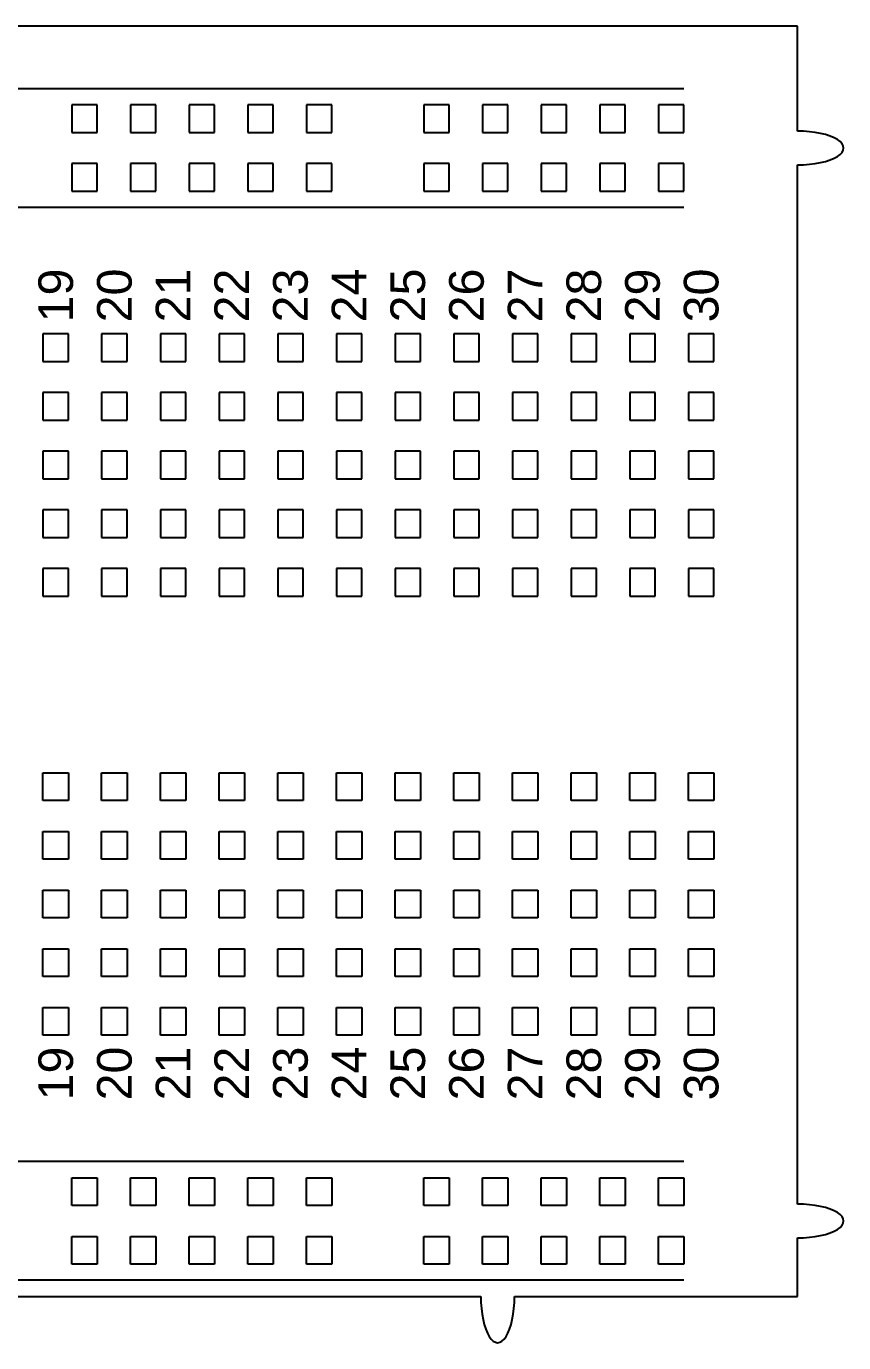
# Model space of a CAD drawing. Header units: millimetres. Extents: x -42 to 42, y 0 to 57.
# Drawn here: x 6.6 to 42, y 0 to 57 of the extents above; entities that cross this region are included whole.
import ezdxf
from ezdxf.enums import TextEntityAlignment as Align

# ---------------------------------------------------------------- set-up
doc = ezdxf.new("R2010")
doc.units = ezdxf.units.MM
doc.layers.get('0').update_dxf_attribs({"lineweight": 25})
doc.layers.add('ProtoboardLabels', color=178, linetype='Continuous', lineweight=25, true_color=0x000000)
doc.styles.add('textstyle39', font='')
doc.styles.add('textstyle40', font='')
doc.styles.add('textstyle41', font='')
doc.styles.add('textstyle42', font='')
doc.styles.add('textstyle43', font='')
doc.styles.add('textstyle44', font='')
doc.styles.add('textstyle45', font='')
doc.styles.add('textstyle46', font='')
doc.styles.add('textstyle47', font='')
doc.styles.add('textstyle48', font='')
doc.styles.add('textstyle49', font='')
doc.styles.add('textstyle50', font='')
doc.styles.add('textstyle51', font='')
doc.styles.add('textstyle52', font='')
doc.styles.add('textstyle53', font='')
doc.styles.add('textstyle54', font='')
doc.styles.add('textstyle55', font='')
doc.styles.add('textstyle57', font='')
doc.styles.add('textstyle58', font='')
doc.styles.add('textstyle59', font='')
doc.styles.add('textstyle60', font='')
doc.styles.add('textstyle61', font='')
doc.styles.add('textstyle62', font='')
doc.styles.add('textstyle64', font='')
doc.styles.get('textstyle39').set_extended_font_data('Liberation Sans')
doc.styles.get('textstyle40').set_extended_font_data('Liberation Sans')
doc.styles.get('textstyle41').set_extended_font_data('Liberation Sans')
doc.styles.get('textstyle42').set_extended_font_data('Liberation Sans')
doc.styles.get('textstyle43').set_extended_font_data('Liberation Sans')
doc.styles.get('textstyle44').set_extended_font_data('Liberation Sans')
doc.styles.get('textstyle45').set_extended_font_data('Liberation Sans')
doc.styles.get('textstyle46').set_extended_font_data('Liberation Sans')
doc.styles.get('textstyle47').set_extended_font_data('Liberation Sans')
doc.styles.get('textstyle48').set_extended_font_data('Liberation Sans')
doc.styles.get('textstyle49').set_extended_font_data('Liberation Sans')
doc.styles.get('textstyle50').set_extended_font_data('Liberation Sans')
doc.styles.get('textstyle51').set_extended_font_data('Liberation Sans')
doc.styles.get('textstyle52').set_extended_font_data('Liberation Sans')
doc.styles.get('textstyle53').set_extended_font_data('Liberation Sans')
doc.styles.get('textstyle54').set_extended_font_data('Liberation Sans')
doc.styles.get('textstyle55').set_extended_font_data('Liberation Sans')
doc.styles.get('textstyle57').set_extended_font_data('Liberation Sans')
doc.styles.get('textstyle58').set_extended_font_data('Liberation Sans')
doc.styles.get('textstyle59').set_extended_font_data('Liberation Sans')
doc.styles.get('textstyle60').set_extended_font_data('Liberation Sans')
doc.styles.get('textstyle61').set_extended_font_data('Liberation Sans')
doc.styles.get('textstyle62').set_extended_font_data('Liberation Sans')
doc.styles.get('textstyle64').set_extended_font_data('Liberation Sans')

msp = doc.modelspace()

# ---------------------------------------------------------------- linework, layer by layer
for p, q in [((40, 57), (-42, 57)), ((40, 52.46), (40, 57)), ((9.69, 53.6), (8.59, 53.6)), ((8.59, 53.6), (8.59, 52.4)), ((9.69, 52.4), (9.69, 53.6)), ((12.23, 53.6), (11.13, 53.6)), ((11.13, 53.6), (11.13, 52.4)), ((12.23, 52.4), (12.23, 53.6)), ((14.77, 53.6), (13.67, 53.6)), ((13.67, 53.6), (13.67, 52.4)), ((14.77, 52.4), (14.77, 53.6)), ((17.31, 53.6), (16.21, 53.6)), ((16.21, 53.6), (16.21, 52.4)), ((17.31, 52.4), (17.31, 53.6)), ((19.85, 53.6), (18.75, 53.6)), ((18.75, 53.6), (18.75, 52.4)), ((19.85, 52.4), (19.85, 53.6)), ((24.92, 53.6), (23.82, 53.6)), ((23.82, 53.6), (23.82, 52.4)), ((24.92, 52.4), (24.92, 53.6)), ((27.46, 53.6), (26.36, 53.6)), ((26.36, 53.6), (26.36, 52.4)), ((27.46, 52.4), (27.46, 53.6)), ((30, 53.6), (28.9, 53.6)), ((28.9, 53.6), (28.9, 52.4)), ((30, 52.4), (30, 53.6)), ((32.54, 53.6), (31.44, 53.6)), ((31.44, 53.6), (31.44, 52.4)), ((32.54, 52.4), (32.54, 53.6)), ((35.08, 53.6), (33.98, 53.6)), ((33.98, 53.6), (33.98, 52.4)), ((35.08, 52.4), (35.08, 53.6)), ((8.59, 52.4), (9.69, 52.4)), ((11.13, 52.4), (12.23, 52.4)), ((13.67, 52.4), (14.77, 52.4)), ((16.21, 52.4), (17.31, 52.4)), ((18.75, 52.4), (19.85, 52.4)), ((23.82, 52.4), (24.92, 52.4)), ((26.36, 52.4), (27.46, 52.4)), ((28.9, 52.4), (30, 52.4)), ((31.44, 52.4), (32.54, 52.4)), ((33.98, 52.4), (35.08, 52.4)), ((9.69, 51.06), (8.59, 51.06)), ((8.59, 51.06), (8.59, 49.86)), ((9.69, 49.86), (9.69, 51.06)), ((12.23, 51.06), (11.13, 51.06)), ((11.13, 51.06), (11.13, 49.86)), ((12.23, 49.86), (12.23, 51.06)), ((14.77, 51.06), (13.67, 51.06)), ((13.67, 51.06), (13.67, 49.86)), ((14.77, 49.86), (14.77, 51.06)), ((17.31, 51.06), (16.21, 51.06)), ((16.21, 51.06), (16.21, 49.86)), ((17.31, 49.86), (17.31, 51.06)), ((19.85, 51.06), (18.75, 51.06)), ((18.75, 51.06), (18.75, 49.86)), ((19.85, 49.86), (19.85, 51.06)), ((24.92, 51.06), (23.82, 51.06)), ((23.82, 51.06), (23.82, 49.86)), ((24.92, 49.86), (24.92, 51.06)), ((27.46, 51.06), (26.36, 51.06)), ((26.36, 51.06), (26.36, 49.86)), ((27.46, 49.86), (27.46, 51.06)), ((30, 51.06), (28.9, 51.06)), ((28.9, 51.06), (28.9, 49.86)), ((30, 49.86), (30, 51.06)), ((32.54, 51.06), (31.44, 51.06)), ((31.44, 51.06), (31.44, 49.86)), ((32.54, 49.86), (32.54, 51.06)), ((35.08, 51.06), (33.98, 51.06)), ((33.98, 51.06), (33.98, 49.86)), ((35.08, 49.86), (35.08, 51.06)), ((40, 6), (40, 51)), ((8.59, 49.86), (9.69, 49.86)), ((11.13, 49.86), (12.23, 49.86)), ((13.67, 49.86), (14.77, 49.86)), ((16.21, 49.86), (17.31, 49.86)), ((18.75, 49.86), (19.85, 49.86)), ((23.82, 49.86), (24.92, 49.86)), ((26.36, 49.86), (27.46, 49.86)), ((28.9, 49.86), (30, 49.86)), ((31.44, 49.86), (32.54, 49.86)), ((33.98, 49.86), (35.08, 49.86)), ((8.44, 43.68), (7.34, 43.68)), ((7.34, 43.68), (7.34, 42.48)), ((8.44, 42.48), (8.44, 43.68)), ((10.98, 43.68), (9.88, 43.68)), ((9.88, 43.68), (9.88, 42.48)), ((10.98, 42.48), (10.98, 43.68)), ((13.52, 43.68), (12.42, 43.68)), ((12.42, 43.68), (12.42, 42.48)), ((13.52, 42.48), (13.52, 43.68)), ((16.06, 43.68), (14.96, 43.68)), ((14.96, 43.68), (14.96, 42.48)), ((16.06, 42.48), (16.06, 43.68)), ((18.6, 43.68), (17.5, 43.68)), ((17.5, 43.68), (17.5, 42.48)), ((18.6, 42.48), (18.6, 43.68)), ((21.14, 43.68), (20.04, 43.68)), ((20.04, 43.68), (20.04, 42.48)), ((21.14, 42.48), (21.14, 43.68)), ((23.68, 43.68), (22.58, 43.68)), ((22.58, 43.68), (22.58, 42.48)), ((23.68, 42.48), (23.68, 43.68)), ((26.22, 43.68), (25.12, 43.68)), ((25.12, 43.68), (25.12, 42.48)), ((26.22, 42.48), (26.22, 43.68)), ((28.76, 43.68), (27.66, 43.68)), ((27.66, 43.68), (27.66, 42.48)), ((28.76, 42.48), (28.76, 43.68)), ((31.3, 43.68), (30.2, 43.68)), ((30.2, 43.68), (30.2, 42.48)), ((31.3, 42.48), (31.3, 43.68)), ((33.84, 43.68), (32.74, 43.68)), ((32.74, 43.68), (32.74, 42.48)), ((33.84, 42.48), (33.84, 43.68)), ((36.38, 43.68), (35.28, 43.68)), ((35.28, 43.68), (35.28, 42.48)), ((36.38, 42.48), (36.38, 43.68)), ((7.34, 42.48), (8.44, 42.48)), ((9.88, 42.48), (10.98, 42.48)), ((12.42, 42.48), (13.52, 42.48)), ((14.96, 42.48), (16.06, 42.48)), ((17.5, 42.48), (18.6, 42.48)), ((20.04, 42.48), (21.14, 42.48)), ((22.58, 42.48), (23.68, 42.48)), ((25.12, 42.48), (26.22, 42.48)), ((27.66, 42.48), (28.76, 42.48)), ((30.2, 42.48), (31.3, 42.48)), ((32.74, 42.48), (33.84, 42.48)), ((35.28, 42.48), (36.38, 42.48)), ((8.44, 41.14), (7.34, 41.14)), ((7.34, 41.14), (7.34, 39.94)), ((8.44, 39.94), (8.44, 41.14)), ((10.98, 41.14), (9.88, 41.14)), ((9.88, 41.14), (9.88, 39.94)), ((10.98, 39.94), (10.98, 41.14)), ((13.52, 41.14), (12.42, 41.14)), ((12.42, 41.14), (12.42, 39.94)), ((13.52, 39.94), (13.52, 41.14)), ((16.06, 41.14), (14.96, 41.14)), ((14.96, 41.14), (14.96, 39.94)), ((16.06, 39.94), (16.06, 41.14)), ((18.6, 41.14), (17.5, 41.14)), ((17.5, 41.14), (17.5, 39.94)), ((18.6, 39.94), (18.6, 41.14)), ((21.14, 41.14), (20.04, 41.14)), ((20.04, 41.14), (20.04, 39.94)), ((21.14, 39.94), (21.14, 41.14)), ((23.68, 41.14), (22.58, 41.14)), ((22.58, 41.14), (22.58, 39.94)), ((23.68, 39.94), (23.68, 41.14)), ((26.22, 41.14), (25.12, 41.14)), ((25.12, 41.14), (25.12, 39.94)), ((26.22, 39.94), (26.22, 41.14)), ((28.76, 41.14), (27.66, 41.14)), ((27.66, 41.14), (27.66, 39.94)), ((28.76, 39.94), (28.76, 41.14)), ((31.3, 41.14), (30.2, 41.14)), ((30.2, 41.14), (30.2, 39.94)), ((31.3, 39.94), (31.3, 41.14)), ((33.84, 41.14), (32.74, 41.14)), ((32.74, 41.14), (32.74, 39.94)), ((33.84, 39.94), (33.84, 41.14)), ((36.38, 41.14), (35.28, 41.14)), ((35.28, 41.14), (35.28, 39.94)), ((36.38, 39.94), (36.38, 41.14)), ((7.34, 39.94), (8.44, 39.94)), ((9.88, 39.94), (10.98, 39.94)), ((12.42, 39.94), (13.52, 39.94)), ((14.96, 39.94), (16.06, 39.94)), ((17.5, 39.94), (18.6, 39.94)), ((20.04, 39.94), (21.14, 39.94)), ((22.58, 39.94), (23.68, 39.94)), ((25.12, 39.94), (26.22, 39.94)), ((27.66, 39.94), (28.76, 39.94)), ((30.2, 39.94), (31.3, 39.94)), ((32.74, 39.94), (33.84, 39.94)), ((35.28, 39.94), (36.38, 39.94)), ((8.44, 38.6), (7.34, 38.6)), ((7.34, 38.6), (7.34, 37.4)), ((8.44, 37.4), (8.44, 38.6)), ((10.98, 38.6), (9.88, 38.6)), ((9.88, 38.6), (9.88, 37.4)), ((10.98, 37.4), (10.98, 38.6)), ((13.52, 38.6), (12.42, 38.6)), ((12.42, 38.6), (12.42, 37.4)), ((13.52, 37.4), (13.52, 38.6)), ((16.06, 38.6), (14.96, 38.6)), ((14.96, 38.6), (14.96, 37.4)), ((16.06, 37.4), (16.06, 38.6)), ((18.6, 38.6), (17.5, 38.6)), ((17.5, 38.6), (17.5, 37.4)), ((18.6, 37.4), (18.6, 38.6)), ((21.14, 38.6), (20.04, 38.6)), ((20.04, 38.6), (20.04, 37.4)), ((21.14, 37.4), (21.14, 38.6)), ((23.68, 38.6), (22.58, 38.6)), ((22.58, 38.6), (22.58, 37.4)), ((23.68, 37.4), (23.68, 38.6)), ((26.22, 38.6), (25.12, 38.6)), ((25.12, 38.6), (25.12, 37.4)), ((26.22, 37.4), (26.22, 38.6)), ((28.76, 38.6), (27.66, 38.6)), ((27.66, 38.6), (27.66, 37.4)), ((28.76, 37.4), (28.76, 38.6)), ((31.3, 38.6), (30.2, 38.6)), ((30.2, 38.6), (30.2, 37.4)), ((31.3, 37.4), (31.3, 38.6)), ((33.84, 38.6), (32.74, 38.6)), ((32.74, 38.6), (32.74, 37.4)), ((33.84, 37.4), (33.84, 38.6)), ((36.38, 38.6), (35.28, 38.6)), ((35.28, 38.6), (35.28, 37.4)), ((36.38, 37.4), (36.38, 38.6)), ((7.34, 37.4), (8.44, 37.4)), ((9.88, 37.4), (10.98, 37.4)), ((12.42, 37.4), (13.52, 37.4)), ((14.96, 37.4), (16.06, 37.4)), ((17.5, 37.4), (18.6, 37.4)), ((20.04, 37.4), (21.14, 37.4)), ((22.58, 37.4), (23.68, 37.4)), ((25.12, 37.4), (26.22, 37.4)), ((27.66, 37.4), (28.76, 37.4)), ((30.2, 37.4), (31.3, 37.4)), ((32.74, 37.4), (33.84, 37.4)), ((35.28, 37.4), (36.38, 37.4)), ((8.44, 36.06), (7.34, 36.06)), ((7.34, 36.06), (7.34, 34.86)), ((8.44, 34.86), (8.44, 36.06)), ((10.98, 36.06), (9.88, 36.06)), ((9.88, 36.06), (9.88, 34.86)), ((10.98, 34.86), (10.98, 36.06)), ((13.52, 36.06), (12.42, 36.06)), ((12.42, 36.06), (12.42, 34.86)), ((13.52, 34.86), (13.52, 36.06)), ((16.06, 36.06), (14.96, 36.06)), ((14.96, 36.06), (14.96, 34.86)), ((16.06, 34.86), (16.06, 36.06)), ((18.6, 36.06), (17.5, 36.06)), ((17.5, 36.06), (17.5, 34.86)), ((18.6, 34.86), (18.6, 36.06)), ((21.14, 36.06), (20.04, 36.06)), ((20.04, 36.06), (20.04, 34.86)), ((21.14, 34.86), (21.14, 36.06)), ((23.68, 36.06), (22.58, 36.06)), ((22.58, 36.06), (22.58, 34.86)), ((23.68, 34.86), (23.68, 36.06)), ((26.22, 36.06), (25.12, 36.06)), ((25.12, 36.06), (25.12, 34.86)), ((26.22, 34.86), (26.22, 36.06)), ((28.76, 36.06), (27.66, 36.06)), ((27.66, 36.06), (27.66, 34.86)), ((28.76, 34.86), (28.76, 36.06)), ((31.3, 36.06), (30.2, 36.06)), ((30.2, 36.06), (30.2, 34.86)), ((31.3, 34.86), (31.3, 36.06)), ((33.84, 36.06), (32.74, 36.06)), ((32.74, 36.06), (32.74, 34.86)), ((33.84, 34.86), (33.84, 36.06)), ((36.38, 36.06), (35.28, 36.06)), ((35.28, 36.06), (35.28, 34.86)), ((36.38, 34.86), (36.38, 36.06)), ((7.34, 34.86), (8.44, 34.86)), ((9.88, 34.86), (10.98, 34.86)), ((12.42, 34.86), (13.52, 34.86)), ((14.96, 34.86), (16.06, 34.86)), ((17.5, 34.86), (18.6, 34.86)), ((20.04, 34.86), (21.14, 34.86)), ((22.58, 34.86), (23.68, 34.86)), ((25.12, 34.86), (26.22, 34.86)), ((27.66, 34.86), (28.76, 34.86)), ((30.2, 34.86), (31.3, 34.86)), ((32.74, 34.86), (33.84, 34.86)), ((35.28, 34.86), (36.38, 34.86)), ((8.44, 33.52), (7.34, 33.52)), ((7.34, 33.52), (7.34, 32.32)), ((8.44, 32.32), (8.44, 33.52)), ((10.98, 33.52), (9.88, 33.52)), ((9.88, 33.52), (9.88, 32.32)), ((10.98, 32.32), (10.98, 33.52)), ((13.52, 33.52), (12.42, 33.52)), ((12.42, 33.52), (12.42, 32.32)), ((13.52, 32.32), (13.52, 33.52)), ((16.06, 33.52), (14.96, 33.52)), ((14.96, 33.52), (14.96, 32.32)), ((16.06, 32.32), (16.06, 33.52)), ((18.6, 33.52), (17.5, 33.52)), ((17.5, 33.52), (17.5, 32.32)), ((18.6, 32.32), (18.6, 33.52)), ((21.14, 33.52), (20.04, 33.52)), ((20.04, 33.52), (20.04, 32.32)), ((21.14, 32.32), (21.14, 33.52)), ((23.68, 33.52), (22.58, 33.52)), ((22.58, 33.52), (22.58, 32.32)), ((23.68, 32.32), (23.68, 33.52)), ((26.22, 33.52), (25.12, 33.52)), ((25.12, 33.52), (25.12, 32.32)), ((26.22, 32.32), (26.22, 33.52)), ((28.76, 33.52), (27.66, 33.52)), ((27.66, 33.52), (27.66, 32.32)), ((28.76, 32.32), (28.76, 33.52)), ((31.3, 33.52), (30.2, 33.52)), ((30.2, 33.52), (30.2, 32.32)), ((31.3, 32.32), (31.3, 33.52)), ((33.84, 33.52), (32.74, 33.52)), ((32.74, 33.52), (32.74, 32.32)), ((33.84, 32.32), (33.84, 33.52)), ((36.38, 33.52), (35.28, 33.52)), ((35.28, 33.52), (35.28, 32.32)), ((36.38, 32.32), (36.38, 33.52)), ((7.34, 32.32), (8.44, 32.32)), ((9.88, 32.32), (10.98, 32.32)), ((12.42, 32.32), (13.52, 32.32)), ((14.96, 32.32), (16.06, 32.32)), ((17.5, 32.32), (18.6, 32.32)), ((20.04, 32.32), (21.14, 32.32)), ((22.58, 32.32), (23.68, 32.32)), ((25.12, 32.32), (26.22, 32.32)), ((27.66, 32.32), (28.76, 32.32)), ((30.2, 32.32), (31.3, 32.32)), ((32.74, 32.32), (33.84, 32.32)), ((35.28, 32.32), (36.38, 32.32)), ((7.34, 24.68), (8.44, 24.68)), ((7.34, 23.48), (7.34, 24.68)), ((8.44, 24.68), (8.44, 23.48)), ((9.88, 24.68), (10.98, 24.68)), ((9.88, 23.48), (9.88, 24.68)), ((10.98, 24.68), (10.98, 23.48)), ((12.42, 24.68), (13.52, 24.68)), ((12.42, 23.48), (12.42, 24.68)), ((13.52, 24.68), (13.52, 23.48)), ((14.96, 24.68), (16.06, 24.68)), ((14.96, 23.48), (14.96, 24.68)), ((16.06, 24.68), (16.06, 23.48)), ((17.5, 24.68), (18.6, 24.68)), ((17.5, 23.48), (17.5, 24.68)), ((18.6, 24.68), (18.6, 23.48)), ((20.04, 24.68), (21.14, 24.68)), ((20.04, 23.48), (20.04, 24.68)), ((21.14, 24.68), (21.14, 23.48)), ((22.58, 24.68), (23.68, 24.68)), ((22.58, 23.48), (22.58, 24.68)), ((23.68, 24.68), (23.68, 23.48)), ((25.12, 24.68), (26.22, 24.68)), ((25.12, 23.48), (25.12, 24.68)), ((26.22, 24.68), (26.22, 23.48)), ((27.66, 24.68), (28.76, 24.68)), ((27.66, 23.48), (27.66, 24.68)), ((28.76, 24.68), (28.76, 23.48)), ((30.2, 24.68), (31.3, 24.68)), ((30.2, 23.48), (30.2, 24.68)), ((31.3, 24.68), (31.3, 23.48)), ((32.74, 24.68), (33.84, 24.68)), ((32.74, 23.48), (32.74, 24.68)), ((33.84, 24.68), (33.84, 23.48)), ((35.28, 24.68), (36.38, 24.68)), ((35.28, 23.48), (35.28, 24.68)), ((36.38, 24.68), (36.38, 23.48)), ((8.44, 23.48), (7.34, 23.48)), ((10.98, 23.48), (9.88, 23.48)), ((13.52, 23.48), (12.42, 23.48)), ((16.06, 23.48), (14.96, 23.48)), ((18.6, 23.48), (17.5, 23.48)), ((21.14, 23.48), (20.04, 23.48)), ((23.68, 23.48), (22.58, 23.48)), ((26.22, 23.48), (25.12, 23.48)), ((28.76, 23.48), (27.66, 23.48)), ((31.3, 23.48), (30.2, 23.48)), ((33.84, 23.48), (32.74, 23.48)), ((36.38, 23.48), (35.28, 23.48)), ((7.34, 22.14), (8.44, 22.14)), ((7.34, 20.94), (7.34, 22.14)), ((8.44, 22.14), (8.44, 20.94)), ((9.88, 22.14), (10.98, 22.14)), ((9.88, 20.94), (9.88, 22.14)), ((10.98, 22.14), (10.98, 20.94)), ((12.42, 22.14), (13.52, 22.14)), ((12.42, 20.94), (12.42, 22.14)), ((13.52, 22.14), (13.52, 20.94)), ((14.96, 22.14), (16.06, 22.14)), ((14.96, 20.94), (14.96, 22.14)), ((16.06, 22.14), (16.06, 20.94)), ((17.5, 22.14), (18.6, 22.14)), ((17.5, 20.94), (17.5, 22.14)), ((18.6, 22.14), (18.6, 20.94)), ((20.04, 22.14), (21.14, 22.14)), ((20.04, 20.94), (20.04, 22.14)), ((21.14, 22.14), (21.14, 20.94)), ((22.58, 22.14), (23.68, 22.14)), ((22.58, 20.94), (22.58, 22.14)), ((23.68, 22.14), (23.68, 20.94)), ((25.12, 22.14), (26.22, 22.14)), ((25.12, 20.94), (25.12, 22.14)), ((26.22, 22.14), (26.22, 20.94)), ((27.66, 22.14), (28.76, 22.14)), ((27.66, 20.94), (27.66, 22.14)), ((28.76, 22.14), (28.76, 20.94)), ((30.2, 22.14), (31.3, 22.14)), ((30.2, 20.94), (30.2, 22.14)), ((31.3, 22.14), (31.3, 20.94)), ((32.74, 22.14), (33.84, 22.14)), ((32.74, 20.94), (32.74, 22.14)), ((33.84, 22.14), (33.84, 20.94)), ((35.28, 22.14), (36.38, 22.14)), ((35.28, 20.94), (35.28, 22.14)), ((36.38, 22.14), (36.38, 20.94)), ((8.44, 20.94), (7.34, 20.94)), ((10.98, 20.94), (9.88, 20.94)), ((13.52, 20.94), (12.42, 20.94)), ((16.06, 20.94), (14.96, 20.94)), ((18.6, 20.94), (17.5, 20.94)), ((21.14, 20.94), (20.04, 20.94)), ((23.68, 20.94), (22.58, 20.94)), ((26.22, 20.94), (25.12, 20.94)), ((28.76, 20.94), (27.66, 20.94)), ((31.3, 20.94), (30.2, 20.94)), ((33.84, 20.94), (32.74, 20.94)), ((36.38, 20.94), (35.28, 20.94)), ((7.34, 19.6), (8.44, 19.6)), ((7.34, 18.4), (7.34, 19.6)), ((8.44, 19.6), (8.44, 18.4)), ((9.88, 19.6), (10.98, 19.6)), ((9.88, 18.4), (9.88, 19.6)), ((10.98, 19.6), (10.98, 18.4)), ((12.42, 19.6), (13.52, 19.6)), ((12.42, 18.4), (12.42, 19.6)), ((13.52, 19.6), (13.52, 18.4)), ((14.96, 19.6), (16.06, 19.6)), ((14.96, 18.4), (14.96, 19.6)), ((16.06, 19.6), (16.06, 18.4)), ((17.5, 19.6), (18.6, 19.6)), ((17.5, 18.4), (17.5, 19.6)), ((18.6, 19.6), (18.6, 18.4)), ((20.04, 19.6), (21.14, 19.6)), ((20.04, 18.4), (20.04, 19.6)), ((21.14, 19.6), (21.14, 18.4)), ((22.58, 19.6), (23.68, 19.6)), ((22.58, 18.4), (22.58, 19.6)), ((23.68, 19.6), (23.68, 18.4)), ((25.12, 19.6), (26.22, 19.6)), ((25.12, 18.4), (25.12, 19.6)), ((26.22, 19.6), (26.22, 18.4)), ((27.66, 19.6), (28.76, 19.6)), ((27.66, 18.4), (27.66, 19.6)), ((28.76, 19.6), (28.76, 18.4)), ((30.2, 19.6), (31.3, 19.6)), ((30.2, 18.4), (30.2, 19.6)), ((31.3, 19.6), (31.3, 18.4)), ((32.74, 19.6), (33.84, 19.6)), ((32.74, 18.4), (32.74, 19.6)), ((33.84, 19.6), (33.84, 18.4)), ((35.28, 19.6), (36.38, 19.6)), ((35.28, 18.4), (35.28, 19.6)), ((36.38, 19.6), (36.38, 18.4)), ((8.44, 18.4), (7.34, 18.4)), ((10.98, 18.4), (9.88, 18.4)), ((13.52, 18.4), (12.42, 18.4)), ((16.06, 18.4), (14.96, 18.4)), ((18.6, 18.4), (17.5, 18.4)), ((21.14, 18.4), (20.04, 18.4)), ((23.68, 18.4), (22.58, 18.4)), ((26.22, 18.4), (25.12, 18.4)), ((28.76, 18.4), (27.66, 18.4)), ((31.3, 18.4), (30.2, 18.4)), ((33.84, 18.4), (32.74, 18.4)), ((36.38, 18.4), (35.28, 18.4)), ((7.34, 17.06), (8.44, 17.06)), ((7.34, 15.86), (7.34, 17.06)), ((8.44, 17.06), (8.44, 15.86)), ((9.88, 17.06), (10.98, 17.06)), ((9.88, 15.86), (9.88, 17.06)), ((10.98, 17.06), (10.98, 15.86)), ((12.42, 17.06), (13.52, 17.06)), ((12.42, 15.86), (12.42, 17.06)), ((13.52, 17.06), (13.52, 15.86)), ((14.96, 17.06), (16.06, 17.06)), ((14.96, 15.86), (14.96, 17.06)), ((16.06, 17.06), (16.06, 15.86)), ((17.5, 17.06), (18.6, 17.06)), ((17.5, 15.86), (17.5, 17.06)), ((18.6, 17.06), (18.6, 15.86)), ((20.04, 17.06), (21.14, 17.06)), ((20.04, 15.86), (20.04, 17.06)), ((21.14, 17.06), (21.14, 15.86)), ((22.58, 17.06), (23.68, 17.06)), ((22.58, 15.86), (22.58, 17.06)), ((23.68, 17.06), (23.68, 15.86)), ((25.12, 17.06), (26.22, 17.06)), ((25.12, 15.86), (25.12, 17.06)), ((26.22, 17.06), (26.22, 15.86)), ((27.66, 17.06), (28.76, 17.06)), ((27.66, 15.86), (27.66, 17.06)), ((28.76, 17.06), (28.76, 15.86)), ((30.2, 17.06), (31.3, 17.06)), ((30.2, 15.86), (30.2, 17.06)), ((31.3, 17.06), (31.3, 15.86)), ((32.74, 17.06), (33.84, 17.06)), ((32.74, 15.86), (32.74, 17.06)), ((33.84, 17.06), (33.84, 15.86)), ((35.28, 17.06), (36.38, 17.06)), ((35.28, 15.86), (35.28, 17.06)), ((36.38, 17.06), (36.38, 15.86)), ((8.44, 15.86), (7.34, 15.86)), ((10.98, 15.86), (9.88, 15.86)), ((13.52, 15.86), (12.42, 15.86)), ((16.06, 15.86), (14.96, 15.86)), ((18.6, 15.86), (17.5, 15.86)), ((21.14, 15.86), (20.04, 15.86)), ((23.68, 15.86), (22.58, 15.86)), ((26.22, 15.86), (25.12, 15.86)), ((28.76, 15.86), (27.66, 15.86)), ((31.3, 15.86), (30.2, 15.86)), ((33.84, 15.86), (32.74, 15.86)), ((36.38, 15.86), (35.28, 15.86)), ((7.34, 14.52), (8.44, 14.52)), ((7.34, 13.32), (7.34, 14.52)), ((8.44, 14.52), (8.44, 13.32)), ((9.88, 14.52), (10.98, 14.52)), ((9.88, 13.32), (9.88, 14.52)), ((10.98, 14.52), (10.98, 13.32)), ((12.42, 14.52), (13.52, 14.52)), ((12.42, 13.32), (12.42, 14.52)), ((13.52, 14.52), (13.52, 13.32)), ((14.96, 14.52), (16.06, 14.52)), ((14.96, 13.32), (14.96, 14.52)), ((16.06, 14.52), (16.06, 13.32)), ((17.5, 14.52), (18.6, 14.52)), ((17.5, 13.32), (17.5, 14.52)), ((18.6, 14.52), (18.6, 13.32)), ((20.04, 14.52), (21.14, 14.52)), ((20.04, 13.32), (20.04, 14.52)), ((21.14, 14.52), (21.14, 13.32)), ((22.58, 14.52), (23.68, 14.52)), ((22.58, 13.32), (22.58, 14.52)), ((23.68, 14.52), (23.68, 13.32)), ((25.12, 14.52), (26.22, 14.52)), ((25.12, 13.32), (25.12, 14.52)), ((26.22, 14.52), (26.22, 13.32)), ((27.66, 14.52), (28.76, 14.52)), ((27.66, 13.32), (27.66, 14.52)), ((28.76, 14.52), (28.76, 13.32)), ((30.2, 14.52), (31.3, 14.52)), ((30.2, 13.32), (30.2, 14.52)), ((31.3, 14.52), (31.3, 13.32)), ((32.74, 14.52), (33.84, 14.52)), ((32.74, 13.32), (32.74, 14.52)), ((33.84, 14.52), (33.84, 13.32)), ((35.28, 14.52), (36.38, 14.52)), ((35.28, 13.32), (35.28, 14.52)), ((36.38, 14.52), (36.38, 13.32)), ((8.44, 13.32), (7.34, 13.32)), ((10.98, 13.32), (9.88, 13.32)), ((13.52, 13.32), (12.42, 13.32)), ((16.06, 13.32), (14.96, 13.32)), ((18.6, 13.32), (17.5, 13.32)), ((21.14, 13.32), (20.04, 13.32)), ((23.68, 13.32), (22.58, 13.32)), ((26.22, 13.32), (25.12, 13.32)), ((28.76, 13.32), (27.66, 13.32)), ((31.3, 13.32), (30.2, 13.32)), ((33.84, 13.32), (32.74, 13.32)), ((36.38, 13.32), (35.28, 13.32)), ((8.59, 7.14), (9.69, 7.14)), ((8.59, 5.94), (8.59, 7.14)), ((9.69, 7.14), (9.69, 5.94)), ((11.13, 7.14), (12.23, 7.14)), ((11.13, 5.94), (11.13, 7.14)), ((12.23, 7.14), (12.23, 5.94)), ((13.67, 7.14), (14.77, 7.14)), ((13.67, 5.94), (13.67, 7.14)), ((14.77, 7.14), (14.77, 5.94)), ((16.21, 7.14), (17.31, 7.14)), ((16.21, 5.94), (16.21, 7.14)), ((17.31, 7.14), (17.31, 5.94)), ((18.75, 7.14), (19.85, 7.14)), ((18.75, 5.94), (18.75, 7.14)), ((19.85, 7.14), (19.85, 5.94)), ((23.82, 7.14), (24.92, 7.14)), ((23.82, 5.94), (23.82, 7.14)), ((24.92, 7.14), (24.92, 5.94)), ((26.36, 7.14), (27.46, 7.14)), ((26.36, 5.94), (26.36, 7.14)), ((27.46, 7.14), (27.46, 5.94)), ((28.9, 7.14), (30, 7.14)), ((28.9, 5.94), (28.9, 7.14)), ((30, 7.14), (30, 5.94)), ((31.44, 7.14), (32.54, 7.14)), ((31.44, 5.94), (31.44, 7.14)), ((32.54, 7.14), (32.54, 5.94)), ((33.98, 7.14), (35.08, 7.14)), ((33.98, 5.94), (33.98, 7.14)), ((35.08, 7.14), (35.08, 5.94)), ((9.69, 5.94), (8.59, 5.94)), ((12.23, 5.94), (11.13, 5.94)), ((14.77, 5.94), (13.67, 5.94)), ((17.31, 5.94), (16.21, 5.94)), ((19.85, 5.94), (18.75, 5.94)), ((24.92, 5.94), (23.82, 5.94)), ((27.46, 5.94), (26.36, 5.94)), ((30, 5.94), (28.9, 5.94)), ((32.54, 5.94), (31.44, 5.94)), ((35.08, 5.94), (33.98, 5.94)), ((8.59, 4.6), (9.69, 4.6)), ((8.59, 3.4), (8.59, 4.6)), ((9.69, 4.6), (9.69, 3.4)), ((11.13, 4.6), (12.23, 4.6)), ((11.13, 3.4), (11.13, 4.6)), ((12.23, 4.6), (12.23, 3.4)), ((13.67, 4.6), (14.77, 4.6)), ((13.67, 3.4), (13.67, 4.6)), ((14.77, 4.6), (14.77, 3.4)), ((16.21, 4.6), (17.31, 4.6)), ((16.21, 3.4), (16.21, 4.6)), ((17.31, 4.6), (17.31, 3.4)), ((18.75, 4.6), (19.85, 4.6)), ((18.75, 3.4), (18.75, 4.6)), ((19.85, 4.6), (19.85, 3.4)), ((23.82, 4.6), (24.92, 4.6)), ((23.82, 3.4), (23.82, 4.6)), ((24.92, 4.6), (24.92, 3.4)), ((26.36, 4.6), (27.46, 4.6)), ((26.36, 3.4), (26.36, 4.6)), ((27.46, 4.6), (27.46, 3.4)), ((28.9, 4.6), (30, 4.6)), ((28.9, 3.4), (28.9, 4.6)), ((30, 4.6), (30, 3.4)), ((31.44, 4.6), (32.54, 4.6)), ((31.44, 3.4), (31.44, 4.6)), ((32.54, 4.6), (32.54, 3.4)), ((33.98, 4.6), (35.08, 4.6)), ((33.98, 3.4), (33.98, 4.6)), ((35.08, 4.6), (35.08, 3.4)), ((40, 2), (40, 4.54)), ((9.69, 3.4), (8.59, 3.4)), ((12.23, 3.4), (11.13, 3.4)), ((14.77, 3.4), (13.67, 3.4)), ((17.31, 3.4), (16.21, 3.4)), ((19.85, 3.4), (18.75, 3.4)), ((24.92, 3.4), (23.82, 3.4)), ((27.46, 3.4), (26.36, 3.4)), ((30, 3.4), (28.9, 3.4)), ((32.54, 3.4), (31.44, 3.4)), ((35.08, 3.4), (33.98, 3.4)), ((-28.292, 2), (26.292, 2)), ((27.752, 2), (40, 2))]:
    msp.add_line(p, q)
for centre, major_axis in [((40, 51.73), (2, 0)), ((40, 5.27), (2, 0)), ((27.022, 2), (0, -2))]:
    msp.add_ellipse(centre, major_axis=major_axis, ratio=0.365, start_param=4.712389, end_param=7.853982)
at = {"layer": 'ProtoboardLabels', "color": 5, "true_color": 0x0000ff}
for p, q in [((35.08, 54.3), (-39, 54.3)), ((35.08, 7.84), (-39, 7.84))]:
    msp.add_line(p, q, dxfattribs=at)
at = {"layer": 'ProtoboardLabels', "color": 16, "true_color": 0x800000}
for p, q in [((35.08, 49.16), (-39, 49.16)), ((35.08, 2.7), (-39, 2.7))]:
    msp.add_line(p, q, dxfattribs=at)

# ---------------------------------------------------------------- texts
at = {"layer": 'ProtoboardLabels'}
for s, style, p in [('19', 'textstyle55', (7.89, 44.18)), ('20', 'textstyle58', (10.43, 44.18)), ('21', 'textstyle57', (12.97, 44.18)), ('22', 'textstyle52', (15.51, 44.18)), ('23', 'textstyle51', (18.05, 44.18)), ('24', 'textstyle54', (20.59, 44.18)), ('25', 'textstyle53', (23.13, 44.18)), ('26', 'textstyle61', (25.67, 44.18)), ('27', 'textstyle60', (28.21, 44.18)), ('28', 'textstyle64', (30.75, 44.18)), ('29', 'textstyle62', (33.29, 44.18)), ('30', 'textstyle59', (35.83, 44.18))]:
    msp.add_text(s, height=1.5, rotation=90, dxfattribs=dict(at, style=style)).set_placement(p, align=Align.MIDDLE_LEFT)
for s, style, p in [('19', 'textstyle39', (7.89, 12.82)), ('20', 'textstyle40', (10.43, 12.82)), ('21', 'textstyle41', (12.97, 12.82)), ('22', 'textstyle42', (15.51, 12.82)), ('23', 'textstyle43', (18.05, 12.82)), ('24', 'textstyle44', (20.59, 12.82)), ('25', 'textstyle45', (23.13, 12.82)), ('26', 'textstyle46', (25.67, 12.82)), ('27', 'textstyle47', (28.21, 12.82)), ('28', 'textstyle48', (30.75, 12.82)), ('29', 'textstyle49', (33.29, 12.82)), ('30', 'textstyle50', (35.83, 12.82))]:
    msp.add_text(s, height=1.5, rotation=90, dxfattribs=dict(at, style=style)).set_placement(p, align=Align.MIDDLE_RIGHT)

doc.saveas('drawing.dxf')
